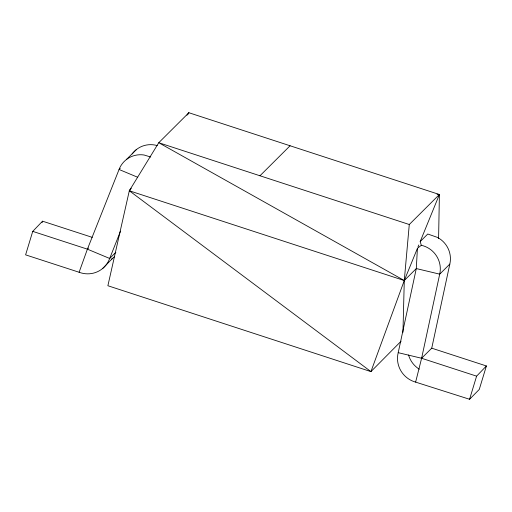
<?xml version="1.0" encoding="UTF-8"?>
<svg xmlns="http://www.w3.org/2000/svg" width="512" height="512" viewBox="0 0 512 512"><rect width="100%" height="100%" fill="white"/><g stroke="black" fill="none" stroke-linecap="round" stroke-linejoin="round"><path stroke-width="0.77" d="M438.592 238.624L439.398 194.515L188.877 112.723L158.758 142.726L129.312 190.771L107.885 285.734L370.938 371.61L401.101 341.184M402.957 332.32L404.282 280.538L409.28 224.512L439.398 194.515L437.03 194.189M439.398 194.515L420.192 241.568L421.312 245.293L417.414 248.365L416.301 268.563L398.208 352.672A24.23 23.629 45.1 0 0 415.629 382.118L469.574 399.277L479.264 389.44L486.4 365.965L431.738 348.179L421.613 358.266L415.629 382.118M486.4 365.965L476.602 376.154L421.613 358.266L439.706 274.157L449.83 264.07A23.827 23.238 45.1 0 0 437.376 237.376L427.776 234.01L420.192 241.568M431.738 348.179L449.83 264.07M92.25 237.357L42.534 221.184L32.736 231.373L25.6 254.854L79.11 272.256A24.23 23.635 45.1 0 0 109.67 258.477L115.853 252.314M42.08 222.675L42.534 221.184M79.11 272.256L87.398 249.158L119.066 169.478L120.192 168.358M469.574 399.277L476.602 376.154M417.414 248.365L404.282 280.538L370.938 371.61L129.312 190.771L131.251 188.237M120.518 231.181L109.67 258.477L87.398 249.158L32.736 231.373M417.971 247.008L418.803 244.966M188.083 114.099L188.877 112.723L186.957 115.238M102.643 268.506L112.621 258.31M126.349 159.578L136.467 149.491M130.406 189.683L129.312 190.771L404.282 280.538L416.301 268.563L439.706 274.157A23.827 23.238 45.1 0 0 421.312 245.293M87.398 249.158L88.525 248.038M259.974 175.77L290.093 145.766M398.208 352.672L421.613 358.266M150.765 157.037L144.032 154.995A23.827 23.238 45.1 0 0 119.066 169.478L137.741 177.293M409.28 224.512L158.758 142.726L404.282 280.538M132.154 153.939A23.827 23.238 45.1 0 1 157.242 145.587M114.349 256.768A24.23 23.629 45.1 0 1 111.386 259.232M419.27 369.19A24.23 23.629 45.1 0 1 408.544 354.976"/></g></svg>
